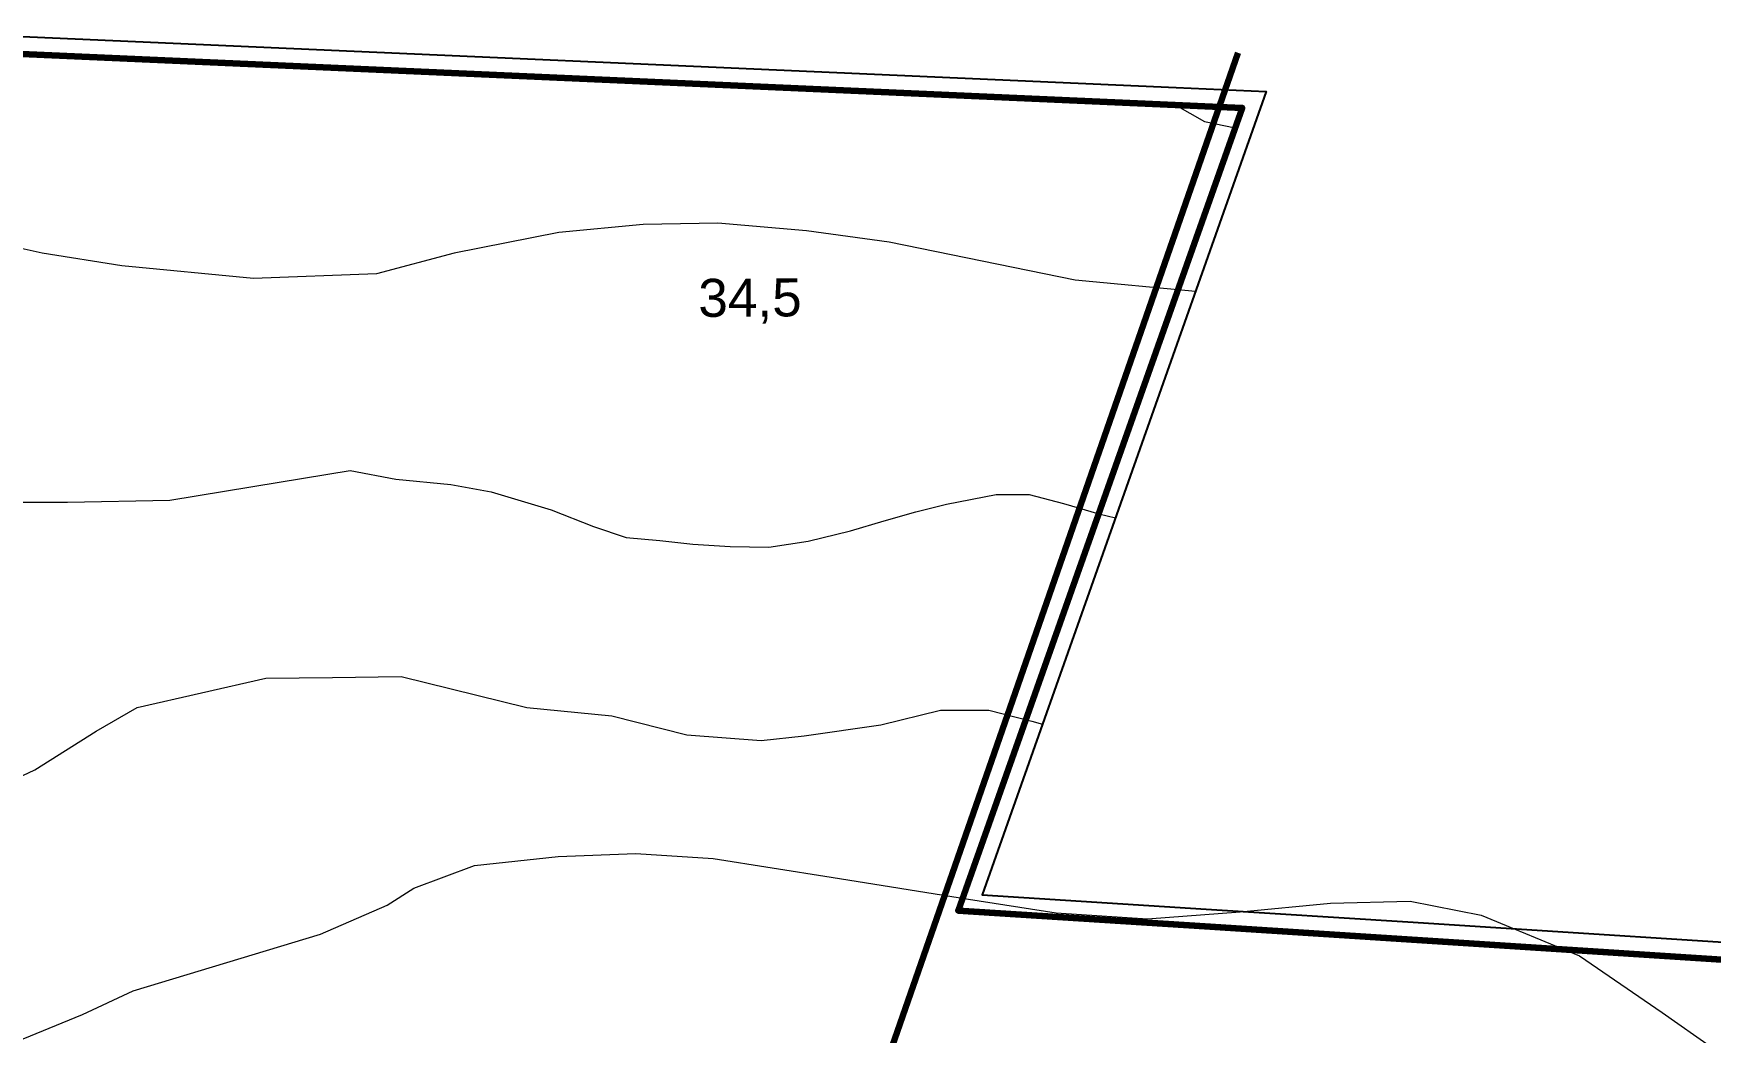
# Model space of a CAD drawing. Header units: metres. Extents: x 783184 to 1587399, y 282652 to 580595.
# Drawn here: x 787774.7 to 788259.5, y 291600.3 to 291889.3 of the extents above; entities that cross this region are included whole.
import ezdxf

# ---------------------------------------------------------------- set-up
doc = ezdxf.new("R2010")
doc.units = ezdxf.units.M
doc.header["$LTSCALE"] = 0.5
doc.layers.add('cote de nivel', color=1, linetype='CONTINUOUS', lineweight=211)
doc.layers.add('limita UAT', color=92, linetype='CONTINUOUS', lineweight=0)
doc.layers.add('curbe  de nivelI', color=7, linetype='CONTINUOUS')
doc.layers.add('drumuri extravilan', color=7, linetype='CONTINUOUS')
doc.styles.add('arial', font='arial.ttf')

msp = doc.modelspace()

# ---------------------------------------------------------------- linework, layer by layer
at = {"layer": 'curbe  de nivelI', "color": 21, "lineweight": 5}
for points in [[(788104.82101, 291868.70811), (788113.23361, 291863.90344), (788122.11228, 291862.0461)], [(788110.67792, 291814.70267), (788075.90843, 291817.94218), (788022.09899, 291829.01429), (787998.23201, 291832.22547), (787972.52908, 291834.51916), (787950.95701, 291834.06041), (787926.63103, 291831.76672), (787896.33835, 291825.80314), (787873.84827, 291819.83955), (787838.3073, 291818.42338), (787800.2119, 291822.09329), (787777.26288, 291825.76319), (787758.90366, 291829.89184)], [(787760.72949, 291753.76457), (787784.52328, 291753.76457), (787814.12715, 291754.31763), (787845.77005, 291759.58099), (787866.24373, 291762.89929), (787879.45095, 291760.38531), (787895.34984, 291758.86287), (787907.05981, 291756.76951), (787924.34488, 291751.52601), (787936.6261, 291746.76837), (787946.05118, 291743.53317), (787955.7619, 291742.67679), (787965.37741, 291741.63013), (787976.10327, 291740.94915), (787987.33721, 291740.75887), (787998.66636, 291742.47159), (788010.94759, 291745.42133), (788020.65825, 291748.37107), (788029.79779, 291750.94021), (788038.65167, 291753.22385), (788052.98441, 291756.01187), (788062.59992, 291756.01187), (788072.50103, 291753.34759), (788082.68773, 291750.39785), (788087.52461, 291749.21208)], [(787756.58398, 291667.64072), (787775.10053, 291676.36532), (787792.82353, 291687.46941), (787804.72709, 291694.34337), (787841.851, 291702.81581), (787861.1611, 291703.0802), (787881.00029, 291703.34459), (787917.33411, 291694.34191), (787941.93473, 291691.96244), (787963.62554, 291686.41041), (787985.05189, 291684.82412), (787997.48443, 291686.14602), (788019.70434, 291689.31864), (788036.8983, 291693.54873), (788050.918, 291693.54873), (788063.35054, 291690.37614), (788066.44481, 291689.58654)], [(787764.11176, 291595.44407), (787788.84452, 291605.5044), (787803.51164, 291612.40292), (787857.64729, 291628.83145), (787876.91582, 291637.16716), (787884.68079, 291642.0536), (787902.22377, 291648.66469), (787926.38134, 291651.25162), (787948.81336, 291652.11393), (787971.24538, 291650.67674), (788005.33199, 291645.26937), (788045.01937, 291638.94574), (788070.32731, 291634.92161), (788096.78556, 291633.19699), (788123.53144, 291635.20904), (788149.70213, 291637.79601), (788172.70933, 291638.37085), (788193.24394, 291634.29903), (788221.71531, 291622.51408), (788245.58532, 291606.13011), (788274.68374, 291585.6673)]]:
    msp.add_lwpolyline(points, dxfattribs=at)
at = {"layer": 'drumuri extravilan', "color": 30, "lineweight": 140}
msp.add_lwpolyline([(785170.96237, 289505.80783), (785520.95404, 289574.94165), (785762.76851, 289622.70724), (785978.72646, 289663.61211), (786005.79013, 289667.50226), (786057.38912, 289673.07698), (786108.36489, 289673.07698), (786198.63933, 289662.51823), (786432.34341, 289608.40375), (786569.96995, 289573.98309), (786762.41798, 289524.7635), (786838.57654, 289511.59727), (786874.05377, 289513.05983), (786914.02978, 289520.75505), (787035.66517, 289709.62948), (787221.00021, 290033.30275), (787365.64271, 290268.96432), (787686.81462, 290673.75185), (787709.16888, 290715.90292), (787721.92635, 290750.00594), (787908.66972, 291267.68261), (788122.99455, 291883.76464)], dxfattribs=at)
at = {"layer": 'limita UAT', "color": 0, "linetype": 'Continuous', "lineweight": 25, "flags": 128}
msp.add_lwpolyline([(787751.80111, 291889.33961), (788105.02211, 291873.70411), (788131.1285, 291872.54843), (788087.82677, 291750.06675), (788048.97921, 291640.18397), (788113.69392, 291636.05822), (788172.07362, 291632.33637), (788303.62805, 291623.82514), (788301.48528, 291616.32891), (788409.01548, 291610.1252), (788528.96725, 291603.20486), (788524.8429, 291588.32554), (788646.47467, 291577.62526), (788775.94397, 291566.2355), (788774.95227, 291562.89278), (788840.02226, 291540.90308), (788912.29544, 291516.47914), (788915.79306, 291501.38984), (788889.68724, 291263.86604), (788837.01915, 290994.37611)], dxfattribs=at)
at = {"layer": 'limita UAT', "color": 40, "linetype": 'Continuous', "lineweight": 211, "flags": 128}
msp.add_lwpolyline([(787751.58, 291884.3445), (788104.801, 291868.709), (788124.1648, 291867.8518), (788083.1127, 291751.73335), (788042.0606, 291635.6149), (788113.3758, 291631.06835), (788171.7555, 291627.3465), (788297.116, 291619.236), (788294.961, 291611.697), (788408.7275, 291605.1335), (788522.494, 291598.57), (788518.6456, 291584.6862), (788518.4197, 291583.8713), (788522.663, 291583.498), (788646.0365, 291572.6445), (788769.41, 291561.791), (788768.789, 291559.6978), (788838.4215, 291536.16625), (788908.054, 291512.6347), (788910.73, 291501.09), (788884.74, 291264.62), (788832.41, 290996.86)], dxfattribs=at)

# ---------------------------------------------------------------- texts
at = {"layer": 'cote de nivel', "color": 32, "lineweight": 30, "style": 'arial'}
msp.add_text('34,5', height=11, rotation=0.3467557, dxfattribs=at).set_placement((787966.94166, 291807.34605))

doc.saveas('drawing.dxf')
